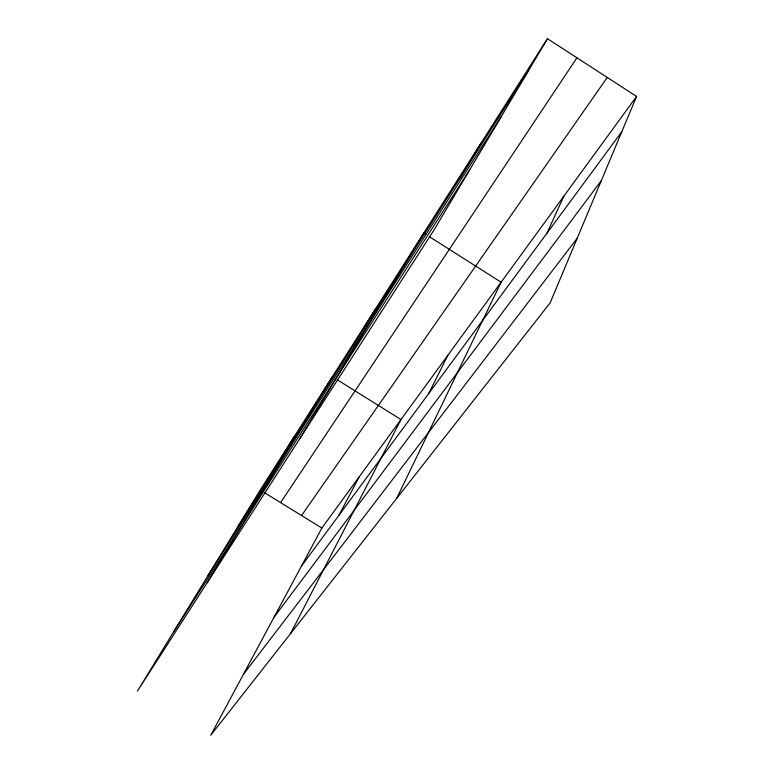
<?xml version="1.0" encoding="UTF-8"?>
<svg xmlns="http://www.w3.org/2000/svg" width="774" height="774" viewBox="0 0 774 774"><rect width="100%" height="100%" fill="white"/><g stroke="black" fill="none" stroke-linecap="round" stroke-linejoin="round"><path stroke-width="1.16" d="M636.576 96.45L550.15 302.866L210.722 735.3L321.858 528.052L636.576 96.45L547.441 38.7L260.209 490.048L137.424 691.114L434.388 229.404L547.441 38.7M546.918 233.264L563.878 196.151M396.656 498.427L501.126 282.2L429.628 236.854M428.583 393.714L447.933 355.15M290.521 633.645L400.98 419.547L337.271 379.782M338.964 515.232L359.223 476.803M460.162 177.904L481.012 143.074M299.935 438.452L423.717 233.109L425.69 234.358M352.838 346.278L375.177 309.397M207.122 582.754L332.336 376.696M271.635 473.659L294.265 436.526M237.666 526.959L528.158 71.218M207.5 576.359L501.368 116.41M173.55 631.952L469.789 169.68M280.594 502.616L576.94 57.818M301.55 515.532L607.251 77.448M301.454 566.104L621.822 131.686M274.141 617.042L601.33 180.632M243.413 674.338L577.191 238.286M264.282 492.564L321.858 528.052"/></g></svg>
